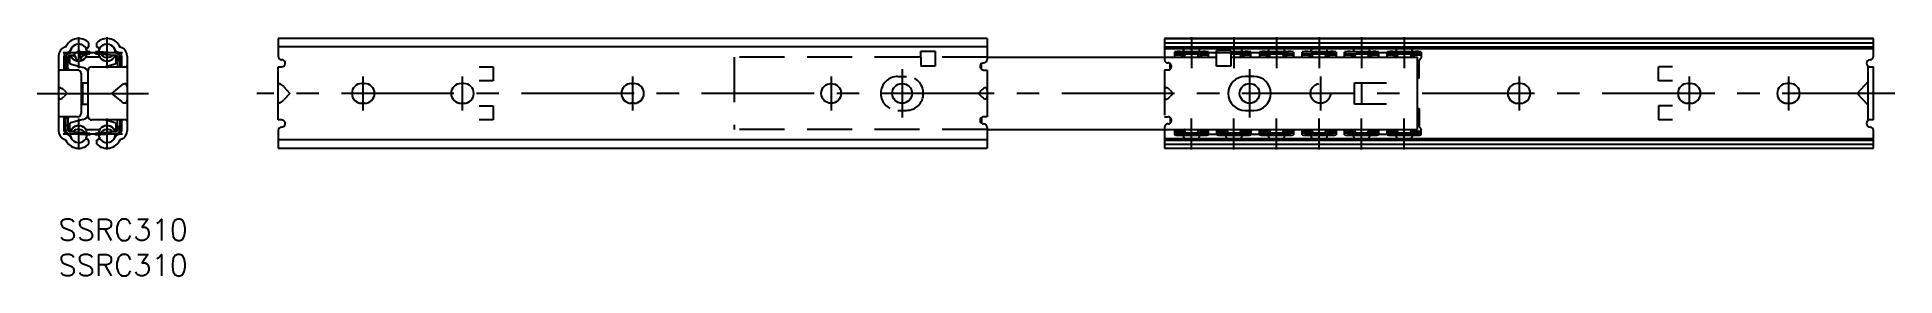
# Model space of a CAD drawing. Extents: x -3 to 259, y -8 to 26.
import ezdxf

# ---------------------------------------------------------------- set-up
doc = ezdxf.new("R2010")
doc.units = 0
doc.header["$LTSCALE"] = 0.5
doc.linetypes.add('CENTER', pattern=[50.8, 31.75, -6.35, 6.35, -6.35])
doc.linetypes.add('DASHED', pattern=[19.05, 12.7, -6.35])
for name, color, linetype in [('MSM_CENTER', 1, 'CENTER'), ('MSM_CONTINUOUS', 7, 'CONTINUOUS'), ('MSM_DASHED', 4, 'DASHED'), ('MSM_PART_NUMBER', 7, 'CONTINUOUS')]:
    doc.layers.add(name, color=color, linetype=linetype)
doc.styles.get("Standard").update_dxf_attribs({"font": 'txt.shx', "height": 3, "bigfont": 'bigfont.shx'})

# ---------------------------------------------------------------- blocks, each defined once
blk = doc.blocks.new('*U27')
at = {"layer": 'MSM_PART_NUMBER'}
blk.add_text('SSRC310', height=3, dxfattribs=at).set_placement((0, -3))
blk = doc.blocks.new('*U28')
at = {"layer": 'MSM_PART_NUMBER'}
blk.add_text('SSRC310', height=3, dxfattribs=at).set_placement((0, -8))

msp = doc.modelspace()

# ---------------------------------------------------------------- linework, layer by layer
at = {"layer": 'MSM_CENTER'}
for p, q in [((2.85, 25.69), (2.85, 21.31)), ((6.85, 25.69), (6.85, 21.31)), ((159.78, 25.69), (159.78, 21.31)), ((165.78, 25.69), (165.78, 21.31)), ((171.78, 25.69), (171.78, 21.31)), ((177.78, 25.69), (177.78, 21.31)), ((183.78, 25.69), (183.78, 21.31)), ((189.78, 25.69), (189.78, 21.31)), ((0.66, 23.5), (9.04, 23.5)), ((118.98, 21.15), (118.98, 14.35)), ((157.59, 23.5), (191.97, 23.5)), ((167.98, 21.15), (167.98, 14.35)), ((42.98, 15.35), (42.98, 20.15)), ((56.98, 15.35), (56.98, 20.15)), ((80.98, 20.15), (80.98, 15.35)), ((108.98, 20.15), (108.98, 15.35)), ((177.98, 20.15), (177.98, 15.35)), ((205.98, 20.15), (205.98, 15.35)), ((229.98, 20.15), (229.98, 15.35)), ((243.98, 20.15), (243.98, 15.35)), ((-3, 17.75), (12.7, 17.75)), ((258.98, 17.75), (27.98, 17.75)), ((2.85, 14.19), (2.85, 9.81)), ((6.85, 14.19), (6.85, 9.81)), ((159.78, 9.81), (159.78, 14.19)), ((165.78, 9.81), (165.78, 14.19)), ((171.78, 9.81), (171.78, 14.19)), ((177.78, 9.81), (177.78, 14.19)), ((183.78, 9.81), (183.78, 14.19)), ((189.78, 9.81), (189.78, 14.19)), ((9.04, 12), (0.66, 12)), ((157.59, 12), (191.97, 12))]:
    msp.add_line(p, q, dxfattribs=at)
at = {"layer": 'MSM_CONTINUOUS'}
for p, q in [((1.02, 24.3), (0.82, 24.22)), ((2.81, 23.78), (2.31, 23.37)), ((3, 23.7), (2.95, 23.76)), ((4.43, 23.65), (3.05, 23.55)), ((3.89, 24.1), (4.28, 24.33)), ((4.28, 24.33), (4.28, 24.9)), ((4.45, 23.35), (4.43, 23.65)), ((5.27, 23.65), (5.25, 23.35)), ((8.09, 23.45), (5.27, 23.65)), ((5.42, 24.33), (5.42, 24.9)), ((5.81, 24.1), (5.42, 24.33)), ((8.68, 24.3), (8.88, 24.22)), ((130.98, 25.5), (30.98, 25.5)), ((30.98, 25.5), (30.98, 23)), ((130.98, 24.33), (30.98, 24.33)), ((121.63, 22.85), (121.63, 23.73)), ((121.63, 23.73), (123.63, 23.73)), ((123.63, 23.73), (123.63, 22.85)), ((130.98, 25.5), (130.98, 22.55)), ((255.98, 25.5), (155.98, 25.5)), ((155.98, 25.5), (255.98, 25.5)), ((155.98, 25.5), (155.98, 22.85)), ((155.98, 24.9), (255.98, 24.9)), ((155.98, 24.33), (255.98, 24.33)), ((155.98, 24.1), (255.98, 24.1)), ((157.38, 23.59), (157.38, 22.85)), ((158.18, 23.65), (161.38, 23.65)), ((162.18, 22.85), (162.18, 23.59)), ((165.33, 23.8), (163.33, 23.8)), ((163.33, 21.57), (163.33, 23.8)), ((165.33, 23.8), (165.33, 21.57)), ((165.33, 23.65), (167.38, 23.65)), ((168.18, 22.85), (168.18, 23.59)), ((169.38, 23.59), (169.38, 22.85)), ((170.18, 23.65), (173.38, 23.65)), ((174.18, 23.59), (174.18, 22.85)), ((175.38, 22.85), (175.38, 23.59)), ((176.18, 23.65), (179.38, 23.65)), ((180.18, 23.59), (180.18, 22.85)), ((181.38, 22.85), (181.38, 23.59)), ((182.18, 23.65), (185.38, 23.65)), ((186.18, 23.59), (186.18, 22.85)), ((187.38, 22.85), (187.38, 23.59)), ((188.18, 23.65), (191.38, 23.65)), ((192.18, 23.59), (192.18, 22.75)), ((255.98, 23), (255.98, 25.5)), ((0, 23.01), (0, 12.49)), ((2.7, 21.05), (0.22, 21.05)), ((0.8, 21.05), (0.8, 23.01)), ((1.05, 22.85), (1.05, 21.29)), ((1.05, 22.25), (1.35, 22.25)), ((1.12, 23.48), (1.31, 23.55)), ((1.35, 21.29), (1.35, 22.85)), ((1.55, 22.75), (1.55, 22.1)), ((2.49, 23.51), (1.61, 23.45)), ((1.63, 23.15), (2.24, 23.2)), ((1.74, 22.85), (1.65, 22.85)), ((1.7, 21.91), (3.51, 21.42)), ((2.25, 23.13), (2.62, 22.32)), ((3.01, 23.25), (4.45, 23.35)), ((5.74, 22.85), (3.96, 22.85)), ((4.2, 14.5), (4.2, 21)), ((4.7, 21.5), (9.48, 21.5)), ((5.25, 23.35), (8.07, 23.15)), ((6.47, 21.5), (8, 21.91)), ((8.05, 22.85), (7.96, 22.85)), ((8.15, 22.1), (8.15, 22.75)), ((8.35, 22.85), (8.35, 21.5)), ((8.65, 22.75), (8.35, 22.75)), ((8.65, 22.45), (8.35, 22.45)), ((8.58, 23.48), (8.39, 23.55)), ((8.65, 22.85), (8.65, 21.5)), ((8.9, 23.01), (8.9, 21.5)), ((9.7, 23), (9.7, 12.49)), ((30.98, 14), (30.98, 21.5)), ((30.98, 21.5), (31.48, 21.5)), ((59.33, 21.5), (61.33, 21.5)), ((61.33, 21.5), (61.33, 19.5)), ((130.18, 21.15), (130.18, 21.95)), ((130.48, 21.05), (130.98, 21.05)), ((130.98, 22.85), (163.33, 22.85)), ((130.98, 21.05), (130.98, 14.45)), ((158.34, 23.15), (157.38, 23.15)), ((158.18, 23.35), (161.38, 23.35)), ((158.33, 23.25), (158.33, 23.23)), ((158.9, 23.3), (158.57, 23.3)), ((160.99, 23.3), (160.66, 23.3)), ((162.18, 23.15), (161.22, 23.15)), ((161.23, 23.25), (161.23, 23.23)), ((165.33, 21.57), (163.33, 21.57)), ((165.33, 23.35), (167.38, 23.35)), ((165.33, 22.85), (191.68, 22.85)), ((166.99, 23.3), (166.66, 23.3)), ((168.18, 23.15), (167.22, 23.15)), ((167.23, 23.25), (167.23, 23.23)), ((170.34, 23.15), (169.38, 23.15)), ((170.18, 23.35), (173.38, 23.35)), ((170.33, 23.25), (170.33, 23.23)), ((170.9, 23.3), (170.57, 23.3)), ((172.99, 23.3), (172.66, 23.3)), ((174.18, 23.15), (173.22, 23.15)), ((173.23, 23.25), (173.23, 23.23)), ((176.34, 23.15), (175.38, 23.15)), ((176.18, 23.35), (179.38, 23.35)), ((176.33, 23.25), (176.33, 23.23)), ((176.9, 23.3), (176.57, 23.3)), ((178.99, 23.3), (178.66, 23.3)), ((180.18, 23.15), (179.22, 23.15)), ((179.23, 23.25), (179.23, 23.23)), ((182.34, 23.15), (181.38, 23.15)), ((182.18, 23.35), (185.38, 23.35)), ((182.33, 23.25), (182.33, 23.23)), ((182.9, 23.3), (182.57, 23.3)), ((184.99, 23.3), (184.66, 23.3)), ((186.18, 23.15), (185.22, 23.15)), ((185.23, 23.25), (185.23, 23.23)), ((188.34, 23.15), (187.38, 23.15)), ((188.18, 23.35), (191.38, 23.35)), ((188.33, 23.25), (188.33, 23.23)), ((188.9, 23.3), (188.57, 23.3)), ((190.99, 23.3), (190.66, 23.3)), ((192.18, 23.15), (191.22, 23.15)), ((191.23, 23.25), (191.23, 23.23)), ((191.68, 12.65), (191.68, 22.85)), ((191.88, 22.45), (192.18, 22.75)), ((191.88, 19.9), (191.88, 22.45)), ((225.63, 19.5), (225.63, 21.5)), ((227.63, 21.5), (225.63, 21.5)), ((255.18, 21.5), (255.18, 14)), ((255.18, 21.5), (255.98, 21.5)), ((255.98, 14), (255.98, 21.5)), ((3.2, 20.55), (3.2, 14.95)), ((3.2, 19.25), (4.2, 19.25)), ((3.4, 19.25), (3.4, 16.25)), ((8.9, 18.89), (7.49, 17.75)), ((31.78, 18.67), (32.64, 17.75)), ((42.78, 19.15), (43.18, 19.15)), ((57.18, 19.15), (56.78, 19.15)), ((61.33, 19.5), (59.33, 19.5)), ((80.78, 19.15), (81.18, 19.15)), ((168.58, 20.15), (167.38, 20.15)), ((182.78, 19.25), (187.28, 19.25)), ((182.78, 16.25), (182.78, 19.25)), ((183.78, 19.25), (183.78, 16.25)), ((191.88, 19.9), (191.68, 19.9)), ((206.18, 19.15), (205.78, 19.15)), ((227.63, 19.5), (225.63, 19.5)), ((229.78, 19.15), (230.18, 19.15)), ((244.18, 19.15), (243.78, 19.15)), ((255.18, 19.37), (253.68, 17.75)), ((0.8, 18.2), (1.23, 17.75)), ((1.23, 17.75), (0.8, 17.3)), ((3.2, 16.25), (4.2, 16.25)), ((7.49, 17.75), (8.9, 16.61)), ((32.64, 17.75), (31.78, 16.83)), ((43.18, 16.35), (42.78, 16.35)), ((56.78, 16.35), (57.18, 16.35)), ((59.33, 16), (61.33, 16)), ((61.33, 16), (61.33, 14)), ((81.18, 16.35), (80.78, 16.35)), ((130.18, 18.2), (129.75, 17.75)), ((129.75, 17.75), (130.18, 17.3)), ((187.28, 16.25), (182.78, 16.25)), ((205.78, 16.35), (206.18, 16.35)), ((227.63, 16), (225.63, 16)), ((225.63, 16), (225.63, 14)), ((230.18, 16.35), (229.78, 16.35)), ((243.78, 16.35), (244.18, 16.35)), ((253.68, 17.75), (255.18, 16.13)), ((2.7, 14.45), (0.22, 14.45)), ((0.8, 12.49), (0.8, 14.45)), ((1.05, 12.65), (1.05, 14.21)), ((1.05, 13.25), (1.35, 13.25)), ((1.35, 14.21), (1.35, 12.65)), ((1.55, 13.4), (1.55, 12.75)), ((3.51, 14.08), (1.7, 13.59)), ((9.48, 14), (4.7, 14)), ((8, 13.59), (6.47, 14)), ((8.15, 12.75), (8.15, 13.4)), ((8.35, 12.65), (8.35, 14)), ((8.65, 14), (8.65, 12.65)), ((8.9, 14), (8.9, 12.49)), ((31.48, 14), (30.98, 14)), ((61.33, 14), (59.33, 14)), ((130.18, 14.35), (130.18, 13.55)), ((130.98, 14.45), (130.48, 14.45)), ((167.38, 15.35), (168.58, 15.35)), ((191.68, 15.6), (191.88, 15.6)), ((191.88, 15.6), (191.88, 13.05)), ((227.63, 14), (225.63, 14)), ((255.98, 14), (255.18, 14)), ((0.82, 11.28), (1.02, 11.2)), ((1.31, 11.95), (1.12, 12.02)), ((4.43, 11.85), (1.61, 12.05)), ((1.63, 12.35), (4.45, 12.15)), ((1.65, 12.65), (1.74, 12.65)), ((4.28, 11.17), (3.89, 11.4)), ((3.96, 12.65), (5.74, 12.65)), ((4.28, 10.6), (4.28, 11.17)), ((4.45, 12.15), (4.43, 11.85)), ((5.25, 12.15), (8.07, 12.35)), ((5.27, 11.85), (5.25, 12.15)), ((8.09, 12.05), (5.27, 11.85)), ((5.42, 11.17), (5.81, 11.4)), ((5.42, 10.6), (5.42, 11.17)), ((7.96, 12.65), (8.05, 12.65)), ((8.65, 13.05), (8.35, 13.05)), ((8.65, 12.75), (8.35, 12.75)), ((8.39, 11.95), (8.58, 12.02)), ((8.88, 11.28), (8.68, 11.2)), ((30.98, 12.5), (30.98, 10)), ((130.98, 11.2), (30.98, 11.2)), ((130.98, 12.95), (130.98, 10)), ((130.98, 12.65), (191.68, 12.65)), ((155.98, 12.65), (155.98, 10)), ((155.98, 11.4), (255.98, 11.4)), ((155.98, 11.17), (255.98, 11.17)), ((155.98, 10.6), (255.98, 10.6)), ((157.38, 12.65), (157.38, 11.91)), ((158.34, 12.35), (157.38, 12.35)), ((158.18, 12.15), (161.38, 12.15)), ((158.18, 11.85), (161.38, 11.85)), ((158.33, 12.25), (158.33, 12.27)), ((158.9, 12.2), (158.57, 12.2)), ((160.99, 12.2), (160.66, 12.2)), ((162.18, 12.35), (161.22, 12.35)), ((161.23, 12.25), (161.23, 12.27)), ((162.18, 11.91), (162.18, 12.65)), ((163.38, 11.91), (163.38, 12.65)), ((164.34, 12.35), (163.38, 12.35)), ((164.18, 12.15), (167.38, 12.15)), ((164.18, 11.85), (167.38, 11.85)), ((164.33, 12.25), (164.33, 12.27)), ((164.9, 12.2), (164.57, 12.2)), ((166.99, 12.2), (166.66, 12.2)), ((168.18, 12.35), (167.22, 12.35)), ((167.23, 12.25), (167.23, 12.27)), ((168.18, 12.65), (168.18, 11.91)), ((169.38, 11.91), (169.38, 12.65)), ((170.34, 12.35), (169.38, 12.35)), ((170.18, 12.15), (173.38, 12.15)), ((170.18, 11.85), (173.38, 11.85)), ((170.33, 12.25), (170.33, 12.27)), ((170.9, 12.2), (170.57, 12.2)), ((172.99, 12.2), (172.66, 12.2)), ((174.18, 12.35), (173.22, 12.35)), ((173.23, 12.25), (173.23, 12.27)), ((174.18, 12.65), (174.18, 11.91)), ((175.38, 11.91), (175.38, 12.65)), ((176.34, 12.35), (175.38, 12.35)), ((176.18, 12.15), (179.38, 12.15)), ((176.18, 11.85), (179.38, 11.85)), ((176.33, 12.25), (176.33, 12.27)), ((176.9, 12.2), (176.57, 12.2)), ((178.99, 12.2), (178.66, 12.2)), ((180.18, 12.35), (179.22, 12.35)), ((179.23, 12.25), (179.23, 12.27)), ((180.18, 12.65), (180.18, 11.91)), ((181.38, 11.91), (181.38, 12.65)), ((182.34, 12.35), (181.38, 12.35)), ((182.18, 12.15), (185.38, 12.15)), ((182.18, 11.85), (185.38, 11.85)), ((182.33, 12.25), (182.33, 12.27)), ((182.9, 12.2), (182.57, 12.2)), ((184.99, 12.2), (184.66, 12.2)), ((186.18, 12.35), (185.22, 12.35)), ((185.23, 12.25), (185.23, 12.27)), ((186.18, 12.65), (186.18, 11.91)), ((187.38, 11.91), (187.38, 12.65)), ((188.34, 12.35), (187.38, 12.35)), ((188.18, 12.15), (191.38, 12.15)), ((188.18, 11.85), (191.38, 11.85)), ((188.33, 12.25), (188.33, 12.27)), ((188.9, 12.2), (188.57, 12.2)), ((190.99, 12.2), (190.66, 12.2)), ((192.18, 12.35), (191.22, 12.35)), ((191.23, 12.25), (191.23, 12.27)), ((192.18, 12.75), (191.88, 13.05)), ((192.18, 11.91), (192.18, 12.75)), ((255.98, 10), (255.98, 12.5)), ((30.98, 10), (130.98, 10)), ((155.98, 10), (255.98, 10))]:
    msp.add_line(p, q, dxfattribs=at)
for centre in [(108.98, 17.75), (118.98, 17.75), (167.98, 17.75)]:
    msp.add_circle(centre, 1.4, dxfattribs=at)
for centre, radius, start, end in [((1.3, 23.01), 1.3, 111.7, 180), ((2.85, 23.5), 2, 44.3568, 156.5216), ((1.02, 24.3), 0.8, 291.7, 336.5216), ((2.85, 23.5), 1.19, 5.9004, 182.0996), ((2.85, 23.5), 1.2, 30, 156.5216), ((2.87, 23.7), 0.1, 39.1965, 129.1966), ((2.85, 23.57), 0.2, 346.6092, 39.1966), ((6.85, 23.5), 2, 23.4784, 135.6432), ((6.85, 23.5), 1.19, 357.9004, 174.0996), ((6.85, 23.5), 1.2, 23.4784, 150), ((8.68, 24.3), 0.8, 203.4784, 248.3), ((8.4, 23.01), 1.3, 359.527, 68.2982), ((157.98, 20.74), 2.92, 86.0862, 101.8943), ((159.78, 23.5), 1.19, 149.7399, 172.7635), ((159.78, 23.5), 1.19, 7.2365, 30.2601), ((161.58, 20.74), 2.92, 78.1057, 93.9137), ((165.78, 23.5), 1.19, 149.7399, 165.4069), ((165.78, 23.5), 1.19, 7.2365, 30.2601), ((167.58, 20.74), 2.92, 78.1055, 93.9139), ((169.98, 20.74), 2.92, 86.0858, 101.8948), ((171.78, 23.5), 1.19, 149.7399, 172.7635), ((171.78, 23.5), 1.19, 7.2365, 30.2601), ((173.58, 20.74), 2.92, 78.1052, 93.9142), ((175.98, 20.74), 2.92, 86.0863, 101.8943), ((177.78, 23.5), 1.19, 149.7399, 172.7635), ((177.78, 23.5), 1.19, 7.2365, 30.2601), ((179.58, 20.74), 2.92, 78.1057, 93.9138), ((181.98, 20.74), 2.92, 86.0863, 101.8943), ((183.78, 23.5), 1.19, 149.7399, 172.7635), ((183.78, 23.5), 1.19, 7.2365, 30.2601), ((185.58, 20.74), 2.92, 78.1057, 93.9137), ((187.98, 20.74), 2.92, 86.0863, 101.8943), ((189.78, 23.5), 1.19, 149.7399, 172.7635), ((189.78, 23.5), 1.19, 7.2365, 30.2601), ((191.58, 20.74), 2.92, 78.1057, 93.9137), ((0.28, 21.29), 0.28, 180.1636, 219.0788), ((0.27, 21.39), 0.342, 233.2611, 261.9245), ((1.3, 23.01), 0.5, 111.7001, 180), ((1.65, 22.85), 0.6, 94, 180), ((1.65, 21.29), 0.6, 180, 203.3189), ((1.65, 22.85), 0.3, 94, 180), ((1.65, 21.29), 0.3, 179.9315, 232.3443), ((1.65, 22.75), 0.1, 90.0004, 179.9999), ((1.75, 22.1), 0.2, 180, 254.9695), ((2.85, 23.5), 1.19, 196.6389, 258.3959), ((1.74, 22.65), 0.2, 37.3832, 90), ((2.85, 23.5), 1.2, 217.3832, 322.6168), ((2.59, 23.68), 0.776, 220.6404, 251.0663), ((2.43, 23.21), 0.2, 129.1967, 204.1968), ((2.7, 20.55), 0.5, 360, 90), ((4.21, 23.24), 1.2, 166.6092, 224.1159), ((2.9, 23.89), 1.03, 279.4791, 324.9134), ((2.85, 23.5), 1.19, 294.4888, 351.3611), ((3.25, 20.46), 1, 18.1949, 74.9695), ((3.96, 22.65), 0.2, 90.0001, 142.6167), ((4.7, 21), 0.5, 90, 180), ((6.85, 23.5), 1.19, 188.6389, 343.3611), ((5.74, 22.65), 0.2, 37.3832, 90), ((6.85, 23.5), 1.2, 217.3832, 322.6168), ((6.88, 23.99), 1.16, 216.8227, 315.1773), ((7.96, 22.65), 0.2, 90.0002, 142.6167), ((7.95, 22.1), 0.2, 285.0303, 0.0001), ((8.05, 22.75), 0.1, 360, 89.9998), ((8.05, 22.85), 0.3, 0, 85.9999), ((8.05, 22.85), 0.6, 360, 86), ((8.4, 23.01), 0.5, 0, 68.3), ((9.48, 21.71), 0.212, 269.974, 316.0549), ((9.37, 21.76), 0.326, 322.6989, 356.0136), ((31.48, 23), 0.5, 180, 270), ((31.48, 22), 0.5, 306.8699, 90), ((31.48, 22), 0.5, 270.002, 306.8688), ((130.48, 21.55), 0.5, 90, 270.0006), ((130.48, 22.55), 0.5, 270, 0), ((157.98, 20.44), 2.92, 86.0862, 101.8943), ((158.54, 22.86), 0.44, 86.8431, 119.3489), ((159.78, 23.49), 1.48, 190.1691, 205.9112), ((159.96, 22.73), 1.5, 157.663, 175.4266), ((159.87, 22.75), 1.11, 150.2635, 174.7684), ((159.78, 23.5), 1.19, 211.3936, 213.0906), ((159.78, 9.56), 13.77, 86.3463, 93.6537), ((159.69, 22.75), 1.11, 5.1969, 29.7496), ((159.78, 23.5), 1.19, 326.9094, 328.6005), ((161.02, 22.86), 0.439, 60.6489, 93.1592), ((159.61, 22.73), 1.5, 4.5423, 22.3454), ((159.78, 23.49), 1.48, 334.0888, 349.8297), ((161.58, 20.44), 2.92, 78.1057, 93.9137), ((165.78, 9.4), 13.93, 86.3689, 91.8307), ((165.69, 22.75), 1.11, 5.2316, 29.7365), ((165.78, 23.5), 1.19, 326.9094, 328.6064), ((167.02, 22.86), 0.439, 60.647, 93.1611), ((165.6, 22.73), 1.5, 4.5734, 22.337), ((165.78, 23.49), 1.48, 334.0888, 349.8291), ((167.58, 20.44), 2.92, 78.1055, 93.9139), ((169.98, 20.44), 2.92, 86.0858, 101.8948), ((170.54, 22.86), 0.44, 86.8436, 119.3467), ((171.78, 23.49), 1.48, 190.1679, 205.9112), ((171.96, 22.73), 1.5, 157.663, 175.4266), ((171.87, 22.75), 1.11, 150.2635, 174.7684), ((171.78, 23.5), 1.19, 211.3936, 213.0906), ((171.78, 9.56), 13.77, 86.3463, 93.6537), ((171.69, 22.75), 1.11, 5.1969, 29.7496), ((171.78, 23.5), 1.19, 326.9094, 328.6005), ((173.02, 22.86), 0.44, 60.6536, 93.1545), ((171.61, 22.73), 1.5, 4.5423, 22.3454), ((171.78, 23.49), 1.48, 334.0888, 349.8318), ((173.58, 20.44), 2.92, 78.1052, 93.9142), ((175.98, 20.44), 2.92, 86.0863, 101.8943), ((176.54, 22.86), 0.439, 86.8389, 119.353), ((177.78, 23.49), 1.48, 190.1706, 205.9112), ((177.95, 22.73), 1.5, 157.6546, 175.4577), ((177.87, 22.75), 1.11, 150.2504, 174.8031), ((177.78, 23.5), 1.19, 211.3995, 213.0906), ((177.78, 9.56), 13.77, 86.3463, 93.6537), ((177.69, 22.75), 1.11, 5.2316, 29.7365), ((177.78, 23.5), 1.19, 326.9094, 328.6064), ((179.02, 22.86), 0.44, 60.6511, 93.1569), ((177.6, 22.73), 1.5, 4.5734, 22.337), ((177.78, 23.49), 1.48, 334.0888, 349.8312), ((179.58, 20.44), 2.92, 78.1057, 93.9138), ((181.98, 20.44), 2.92, 86.0863, 101.8943), ((182.54, 22.86), 0.44, 86.8431, 119.3489), ((183.78, 23.49), 1.48, 190.17, 205.9112), ((183.96, 22.73), 1.5, 157.663, 175.4266), ((183.87, 22.75), 1.11, 150.2635, 174.7684), ((183.78, 23.5), 1.19, 211.3936, 213.0906), ((183.78, 9.56), 13.77, 86.3463, 93.6537), ((183.69, 22.75), 1.11, 5.1969, 29.7496), ((183.78, 23.5), 1.19, 326.9094, 328.6005), ((185.02, 22.86), 0.44, 60.6511, 93.1569), ((183.61, 22.73), 1.5, 4.5423, 22.3454), ((183.78, 23.49), 1.48, 334.0888, 349.8305), ((185.58, 20.44), 2.92, 78.1057, 93.9137), ((187.98, 20.44), 2.92, 86.0863, 101.8943), ((188.54, 22.86), 0.44, 86.8431, 119.3489), ((189.78, 23.49), 1.48, 190.1694, 205.9112), ((189.95, 22.73), 1.5, 157.6546, 175.4577), ((189.87, 22.75), 1.11, 150.2504, 174.8031), ((189.78, 23.5), 1.19, 211.3995, 213.0906), ((189.78, 9.56), 13.77, 86.3463, 93.6537), ((189.69, 22.75), 1.11, 5.2316, 29.7365), ((189.78, 23.5), 1.19, 326.9094, 328.6064), ((191.02, 22.86), 0.44, 60.6511, 93.1569), ((189.6, 22.73), 1.5, 4.5734, 22.337), ((189.78, 23.49), 1.48, 334.0888, 349.8299), ((191.58, 20.44), 2.92, 78.1057, 93.9137), ((255.48, 22), 0.5, 90, 270), ((255.48, 23), 0.5, 270, 0), ((0.53, 18.16), 0.531, 138.3238, 175.5743), ((0.25, 18.31), 0.238, 64.5902, 120.5242), ((-0.19, 17.3), 1.34, 42.2727, 65.916), ((9.51, 18.18), 0.938, 100.3259, 130.9254), ((9.38, 18.8), 0.305, 59.384, 96.8068), ((9.15, 18.67), 0.546, 359.9068, 45.3035), ((31.45, 18.88), 0.469, 162.8461, 179.3147), ((31.16, 18.9), 0.202, 60.8856, 143.3345), ((30.64, 17.74), 1.48, 39.2522, 64.975), ((42.78, 17.75), 1.4, 90, 270), ((43.18, 17.75), 1.4, 270, 90), ((56.78, 17.75), 1.4, 90, 270), ((57.18, 17.75), 1.4, 270, 90), ((80.78, 17.75), 1.4, 90, 270), ((81.18, 17.75), 1.4, 270, 90), ((131.1, 17.4), 1.22, 112.5692, 138.8682), ((130.73, 18.3), 0.247, 29.9037, 113.8055), ((130.14, 18.18), 0.836, 1.4791, 16.8433), ((167.38, 17.75), 2.4, 90, 270), ((168.58, 17.75), 2.4, 270.0001, 89.9999), ((205.78, 17.75), 1.4, 90.0003, 269.9997), ((206.18, 17.75), 1.4, 270, 90), ((229.78, 17.75), 1.4, 90.0001, 269.9999), ((230.18, 17.75), 1.4, 270.0002, 89.9998), ((243.78, 17.75), 1.4, 90.0002, 269.9998), ((244.18, 17.75), 1.4, 270.0001, 89.9999), ((0.53, 17.34), 0.531, 184.4257, 221.6762), ((0.25, 17.19), 0.238, 239.4758, 295.4098), ((-0.19, 18.2), 1.34, 294.084, 317.7274), ((9.51, 17.31), 0.929, 228.9807, 259.4909), ((9.38, 16.63), 0.231, 259.8671, 310.8496), ((9.18, 16.84), 0.524, 312.7535, 358.948), ((31.45, 16.62), 0.469, 180.6853, 197.1539), ((31.16, 16.59), 0.195, 214.7549, 298.0494), ((30.62, 17.78), 1.5, 294.9601, 320.635), ((131.1, 18.1), 1.22, 221.1318, 247.4308), ((130.73, 17.2), 0.247, 246.1945, 330.0963), ((130.14, 17.32), 0.836, 343.1567, 358.5209), ((0.29, 14.2), 0.285, 133.7963, 178.8967), ((0.22, 14.22), 0.23, 89.4903, 124.1222), ((1.65, 14.21), 0.6, 156.6812, 179.9999), ((1.65, 14.21), 0.3, 127.6557, 180), ((1.75, 13.4), 0.2, 105.0305, 180), ((2.85, 12), 1.19, 8.6389, 163.3611), ((2.85, 12), 1.2, 37.3832, 142.6168), ((2.7, 14.95), 0.5, 269.9847, 0), ((3.25, 15.04), 1, 285.0305, 341.8051), ((4.7, 14.5), 0.5, 180, 270), ((6.85, 12), 1.19, 16.6389, 171.3611), ((6.85, 12), 1.2, 37.3832, 142.6168), ((7.95, 13.4), 0.2, 359.9999, 74.9697), ((9.48, 13.79), 0.212, 43.9451, 90.0259), ((9.41, 13.75), 0.291, 1.8692, 39.4183), ((31.48, 13.5), 0.5, 270, 90.0011), ((130.48, 13.95), 0.5, 126.8699, 270), ((130.48, 13.94), 0.508, 90.149, 126.3557), ((130.48, 12.95), 0.5, 0, 90), ((255.48, 13.5), 0.5, 90, 270), ((1.3, 12.49), 1.3, 180, 248.3), ((1.3, 12.49), 0.5, 180, 248.2999), ((2.85, 12), 2, 203.4784, 315.6432), ((1.65, 12.65), 0.6, 180, 266), ((1.02, 11.2), 0.8, 23.4784, 68.3), ((1.65, 12.65), 0.3, 180, 266), ((1.65, 12.75), 0.1, 180.0001, 269.9996), ((2.85, 12), 1.19, 177.9004, 354.0996), ((1.74, 12.85), 0.2, 270, 322.6168), ((2.85, 12), 1.2, 203.4784, 330), ((2.82, 11.5), 1.16, 37.0872, 134.9128), ((3.96, 12.85), 0.2, 217.3832, 270), ((6.85, 12), 2, 224.3568, 336.5216), ((6.85, 12), 1.19, 185.9004, 2.0996), ((5.74, 12.85), 0.2, 270, 322.6168), ((6.85, 12), 1.2, 210, 336.5216), ((6.88, 11.51), 1.16, 44.8227, 143.1773), ((7.96, 12.85), 0.2, 217.3833, 269.9998), ((8.68, 11.2), 0.8, 111.7, 156.5216), ((8.05, 12.75), 0.1, 270.0002, 359.9999), ((8.05, 12.65), 0.3, 274.0001, 360), ((8.05, 12.65), 0.6, 274, 360), ((8.4, 12.49), 0.5, 291.7, 360), ((8.4, 12.49), 1.3, 291.7, 0), ((31.48, 12.5), 0.5, 90, 180), ((157.98, 15.06), 2.92, 258.1057, 273.9138), ((157.98, 14.76), 2.92, 258.1057, 273.9138), ((159.78, 12.01), 1.48, 154.0888, 169.8309), ((158.54, 12.64), 0.44, 240.6511, 273.1569), ((159.96, 12.77), 1.5, 184.5734, 202.337), ((159.78, 12), 1.19, 187.2365, 210.2601), ((159.87, 12.75), 1.11, 185.2316, 209.7365), ((159.78, 12), 1.19, 146.9094, 148.6064), ((159.78, 25.94), 13.77, 266.3463, 273.6537), ((159.69, 12.75), 1.11, 330.2504, 354.8031), ((159.78, 12), 1.19, 31.3995, 33.0906), ((159.78, 12), 1.19, 329.7399, 352.7635), ((159.61, 12.77), 1.5, 337.6546, 355.4577), ((161.02, 12.64), 0.439, 266.8408, 299.3511), ((159.78, 12.01), 1.48, 10.1703, 25.9112), ((161.58, 15.06), 2.92, 266.0863, 281.8943), ((161.58, 14.76), 2.92, 266.0863, 281.8943), ((163.98, 15.06), 2.92, 258.1052, 273.9142), ((163.98, 14.76), 2.92, 258.1052, 273.9142), ((165.78, 12.01), 1.48, 154.0888, 169.8315), ((164.54, 12.64), 0.44, 240.6511, 273.1569), ((165.95, 12.77), 1.5, 184.5423, 202.3454), ((165.78, 12), 1.19, 187.2365, 210.2601), ((165.87, 12.75), 1.11, 185.1969, 209.7496), ((165.78, 12), 1.19, 146.9094, 148.6005), ((165.78, 25.94), 13.77, 266.3463, 273.6537), ((165.69, 12.75), 1.11, 330.2635, 354.7684), ((165.78, 12), 1.19, 31.3936, 33.0906), ((165.78, 12), 1.19, 329.7399, 352.7635), ((165.6, 12.77), 1.5, 337.663, 355.4266), ((167.02, 12.64), 0.439, 266.8389, 299.353), ((165.78, 12.01), 1.48, 10.1709, 25.9112), ((167.58, 15.06), 2.92, 266.0861, 281.8945), ((167.58, 14.76), 2.92, 266.0861, 281.8945), ((169.98, 15.06), 2.92, 258.1052, 273.9142), ((169.98, 14.76), 2.92, 258.1052, 273.9142), ((171.78, 12.01), 1.48, 154.0888, 169.8321), ((170.54, 12.64), 0.44, 240.6533, 273.1564), ((171.96, 12.77), 1.5, 184.5734, 202.337), ((171.78, 12), 1.19, 187.2365, 210.2601), ((171.87, 12.75), 1.11, 185.2316, 209.7365), ((171.78, 12), 1.19, 146.9094, 148.6064), ((171.78, 25.94), 13.77, 266.3463, 273.6537), ((171.69, 12.75), 1.11, 330.2504, 354.8031), ((171.78, 12), 1.19, 31.3995, 33.0906), ((171.78, 12), 1.19, 329.7399, 352.7635), ((171.61, 12.77), 1.5, 337.6546, 355.4577), ((173.02, 12.64), 0.44, 266.8455, 299.3464), ((171.78, 12.01), 1.48, 10.1682, 25.9112), ((173.58, 15.06), 2.92, 266.0858, 281.8948), ((173.58, 14.76), 2.92, 266.0858, 281.8948), ((175.98, 15.06), 2.92, 258.1057, 273.9137), ((175.98, 14.76), 2.92, 258.1057, 273.9137), ((177.78, 12.01), 1.48, 154.0888, 169.8294), ((176.54, 12.64), 0.439, 240.647, 273.1611), ((177.95, 12.77), 1.5, 184.5423, 202.3454), ((177.78, 12), 1.19, 187.2365, 210.2601), ((177.87, 12.75), 1.11, 185.1969, 209.7496), ((177.78, 12), 1.19, 146.9094, 148.6005), ((177.78, 25.94), 13.77, 266.3463, 273.6537), ((177.69, 12.75), 1.11, 330.2635, 354.7684), ((177.78, 12), 1.19, 31.3936, 33.0906), ((177.78, 12), 1.19, 329.7399, 352.7635), ((177.6, 12.77), 1.5, 337.663, 355.4266), ((179.02, 12.64), 0.44, 266.8431, 299.3489), ((177.78, 12.01), 1.48, 10.1688, 25.9112), ((179.58, 15.06), 2.92, 266.0862, 281.8943), ((179.58, 14.76), 2.92, 266.0862, 281.8943), ((181.98, 15.06), 2.92, 258.1057, 273.9137), ((181.98, 14.76), 2.92, 258.1057, 273.9137), ((183.78, 12.01), 1.48, 154.0888, 169.83), ((182.54, 12.64), 0.44, 240.6511, 273.1569), ((183.96, 12.77), 1.5, 184.5734, 202.337), ((183.78, 12), 1.19, 187.2365, 210.2601), ((183.87, 12.75), 1.11, 185.2316, 209.7365), ((183.78, 12), 1.19, 146.9094, 148.6064), ((183.78, 25.94), 13.77, 266.3463, 273.6537), ((183.69, 12.75), 1.11, 330.2504, 354.8031), ((183.78, 12), 1.19, 31.3995, 33.0906), ((183.78, 12), 1.19, 329.7399, 352.7635), ((183.61, 12.77), 1.5, 337.6546, 355.4577), ((185.02, 12.64), 0.44, 266.8431, 299.3489), ((183.78, 12.01), 1.48, 10.1695, 25.9112), ((185.58, 15.06), 2.92, 266.0863, 281.8943), ((185.58, 14.76), 2.92, 266.0863, 281.8943), ((187.98, 15.06), 2.92, 258.1057, 273.9137), ((187.98, 14.76), 2.92, 258.1057, 273.9137), ((189.78, 12.01), 1.48, 154.0888, 169.8306), ((188.54, 12.64), 0.44, 240.6511, 273.1569), ((189.95, 12.77), 1.5, 184.5423, 202.3454), ((189.78, 12), 1.19, 187.2365, 210.2601), ((189.87, 12.75), 1.11, 185.1969, 209.7496), ((189.78, 12), 1.19, 146.9094, 148.6005), ((189.78, 25.94), 13.77, 266.3463, 273.6537), ((189.69, 12.75), 1.11, 330.2635, 354.7684), ((189.78, 12), 1.19, 31.3936, 33.0906), ((189.78, 12), 1.19, 329.7399, 352.7635), ((189.6, 12.77), 1.5, 337.663, 355.4266), ((191.02, 12.64), 0.44, 266.8431, 299.3489), ((189.78, 12.01), 1.48, 10.1701, 25.9112), ((191.58, 15.06), 2.92, 266.0863, 281.8943), ((191.58, 14.76), 2.92, 266.0863, 281.8943), ((255.48, 12.5), 0.5, 0, 90)]:
    msp.add_arc(centre, radius, start, end, dxfattribs=at)
at = {"layer": 'MSM_DASHED'}
for p, q in [((95.28, 22.85), (95.28, 12.65)), ((130.98, 22.85), (95.28, 22.85)), ((121.63, 22.85), (121.63, 21.57)), ((123.63, 21.57), (121.63, 21.57)), ((123.63, 22.85), (123.63, 21.57)), ((155.98, 22.85), (155.98, 22.55)), ((155.98, 21.05), (155.98, 14.45)), ((156.48, 21.05), (155.98, 21.05)), ((156.78, 21.15), (156.78, 21.95)), ((118.38, 20.15), (119.58, 20.15)), ((156.78, 18.2), (157.21, 17.75)), ((157.21, 17.75), (156.78, 17.3)), ((118.38, 15.35), (119.58, 15.35)), ((155.98, 14.45), (156.48, 14.45)), ((156.78, 14.35), (156.78, 13.55)), ((130.98, 12.65), (95.28, 12.65)), ((155.98, 12.95), (155.98, 12.65))]:
    msp.add_line(p, q, dxfattribs=at)
msp.add_circle((177.98, 17.75), 1.4, dxfattribs=at)
for centre, radius, start, end in [((156.48, 22.55), 0.5, 180, 270), ((156.48, 21.55), 0.5, 270.0002, 90.0011), ((118.38, 17.75), 2.4, 90, 270), ((119.58, 17.75), 2.4, 270, 90), ((156.82, 18.18), 0.836, 163.1567, 178.5209), ((156.23, 18.3), 0.247, 66.1945, 150.0963), ((155.86, 17.4), 1.22, 41.1318, 67.4308), ((156.82, 17.32), 0.836, 181.4791, 196.8433), ((156.23, 17.2), 0.247, 209.9037, 293.8055), ((155.86, 18.1), 1.22, 292.5692, 318.8682), ((156.48, 12.95), 0.5, 90, 180), ((156.48, 13.94), 0.508, 53.6443, 89.851), ((156.48, 13.95), 0.5, 270, 53.1301)]:
    msp.add_arc(centre, radius, start, end, dxfattribs=at)

# ---------------------------------------------------------------- block references
at = {"layer": 'MSM_CONTINUOUS'}
for name in ['*U27', '*U28']:
    msp.add_blockref(name, (0, 0), dxfattribs=at)

doc.saveas('drawing.dxf')
